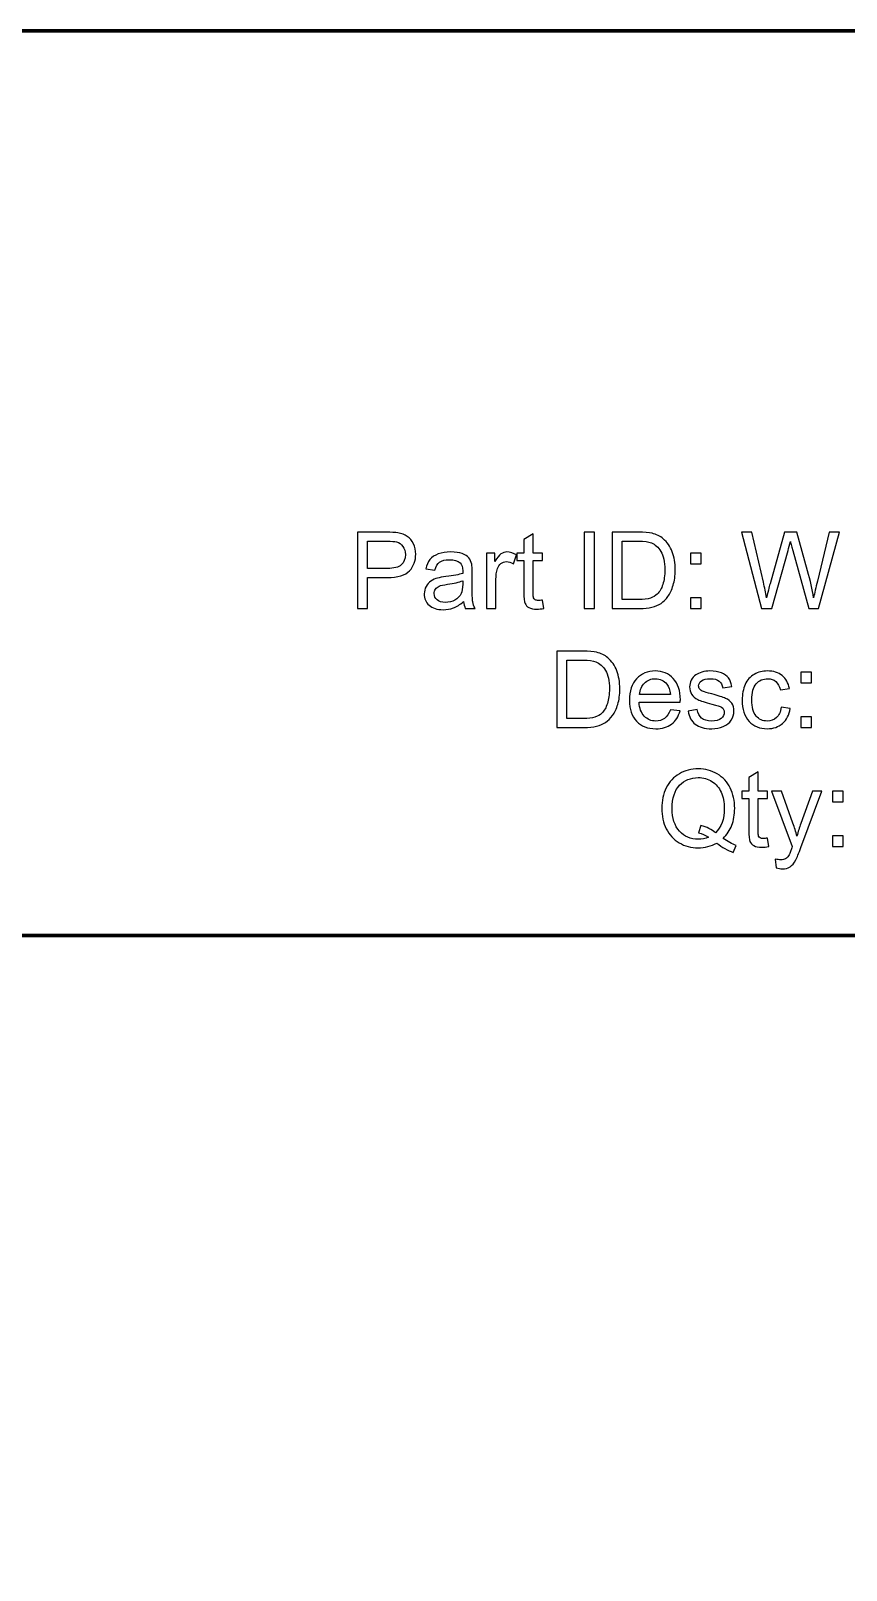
# Model space of a CAD drawing. Header units: centimetres. Extents: x -14.3 to 14.3, y -10 to 9.9.
# Drawn here: x -9.22 to -6.52, y 4.8 to 9.9 of the extents above; entities that cross this region are included whole.
import ezdxf

# ---------------------------------------------------------------- set-up
doc = ezdxf.new("R2010")
doc.units = ezdxf.units.CM
doc.header["$MEASUREMENT"] = 0
doc.layers.add('Layer 1', color=7, linetype='Continuous')

msp = doc.modelspace()

# ---------------------------------------------------------------- linework, layer by layer
at = {"layer": 'Layer 1', "color": 250, "lineweight": 70}
for points in [[(-14.3, -9), (-14.3, -9), (-14.3, 8.9), (-14.3, 8.9), (-14.3, 8.9), (-14.3, 9.45219), (-13.85219, 9.9), (-13.3, 9.9), (-13.3, 9.9), (-13.3, 9.9), (13.3, 9.9), (13.3, 9.9), (13.3, 9.9), (13.85219, 9.9), (14.3, 9.45219), (14.3, 8.9), (14.3, 8.9), (14.3, 8.9), (14.3, -9), (14.3, -9), (14.3, -9), (14.3, -9.55219), (13.85219, -10), (13.3, -10), (13.3, -10), (13.3, -10), (-13.3, -10), (-13.3, -10), (-13.3, -10), (-13.85219, -10), (-14.3, -9.55219), (-14.3, -9)], [(-13.66664, 0.40417), (-13.66664, 0.40417), (-13.66664, 6.40416), (-13.66664, 6.40416), (-13.66664, 6.40416), (-13.66664, 6.68026), (-13.44274, 6.90416), (-13.16664, 6.90416), (-13.16664, 6.90416), (-13.16664, 6.90416), (-3.16666, 6.90416), (-3.16666, 6.90416), (-3.16666, 6.90416), (-2.89056, 6.90416), (-2.66666, 6.68026), (-2.66666, 6.40416), (-2.66666, 6.40416), (-2.66666, 6.40416), (-2.66666, 0.40417), (-2.66666, 0.40417), (-2.66666, 0.40417), (-2.66666, 0.12807), (-2.89056, -0.09583), (-3.16666, -0.09583), (-3.16666, -0.09583), (-3.16666, -0.09583), (-13.16664, -0.09583), (-13.16664, -0.09583), (-13.16664, -0.09583), (-13.44274, -0.09583), (-13.66664, 0.12807), (-13.66664, 0.40417)]]:
    msp.add_open_spline(points, degree=3, knots=[0, 0, 0, 0, 0.125, 0.125, 0.125, 0.125, 0.25, 0.25, 0.25, 0.25, 0.375, 0.375, 0.375, 0.375, 0.5, 0.5, 0.5, 0.5, 0.625, 0.625, 0.625, 0.625, 0.75, 0.75, 0.75, 0.75, 0.875, 0.875, 0.875, 0.875, 1, 1, 1, 1], dxfattribs=at)
at = {"layer": 'Layer 1', "color": 186}
for points, knots in [([(-8.14049, 7.98713), (-8.14049, 7.98713), (-8.14049, 8.23966), (-8.14049, 8.23966), (-8.14049, 8.23966), (-8.14049, 8.23966), (-8.04524, 8.23966), (-8.04524, 8.23966), (-8.04524, 8.23966), (-8.02848, 8.23966), (-8.01566, 8.23884), (-8.00684, 8.23725), (-8.00684, 8.23725), (-7.99444, 8.23519), (-7.98403, 8.23125), (-7.97562, 8.22543), (-7.97562, 8.22543), (-7.96727, 8.21967), (-7.96051, 8.2115), (-7.9554, 8.20109), (-7.9554, 8.20109), (-7.95028, 8.19063), (-7.94775, 8.17916), (-7.94775, 8.16664), (-7.94775, 8.16664), (-7.94775, 8.14518), (-7.95457, 8.12695), (-7.96821, 8.11207), (-7.96821, 8.11207), (-7.98191, 8.09726), (-8.00661, 8.08979), (-8.0423, 8.08979), (-8.0423, 8.08979), (-8.0423, 8.08979), (-8.10709, 8.08979), (-8.10709, 8.08979), (-8.10709, 8.08979), (-8.10709, 8.08979), (-8.10709, 7.98713), (-8.10709, 7.98713), (-8.10709, 7.98713), (-8.10709, 7.98713), (-8.14049, 7.98713), (-8.14049, 7.98713)], [0, 0, 0, 0, 0.0909091, 0.0909091, 0.0909091, 0.0909091, 0.1818182, 0.1818182, 0.1818182, 0.1818182, 0.2727273, 0.2727273, 0.2727273, 0.2727273, 0.3636364, 0.3636364, 0.3636364, 0.3636364, 0.4545455, 0.4545455, 0.4545455, 0.4545455, 0.5454545, 0.5454545, 0.5454545, 0.5454545, 0.6363636, 0.6363636, 0.6363636, 0.6363636, 0.7272727, 0.7272727, 0.7272727, 0.7272727, 0.8181818, 0.8181818, 0.8181818, 0.8181818, 0.9090909, 0.9090909, 0.9090909, 0.9090909, 1, 1, 1, 1]), ([(-8.10709, 8.1196), (-8.10709, 8.1196), (-8.04177, 8.1196), (-8.04177, 8.1196), (-8.04177, 8.1196), (-8.02019, 8.1196), (-8.00484, 8.1236), (-7.99579, 8.13165), (-7.99579, 8.13165), (-7.98673, 8.13971), (-7.98221, 8.151), (-7.98221, 8.16558), (-7.98221, 8.16558), (-7.98221, 8.17616), (-7.98485, 8.18522), (-7.9902, 8.19274), (-7.9902, 8.19274), (-7.99555, 8.20027), (-8.00255, 8.20521), (-8.01131, 8.20762), (-8.01131, 8.20762), (-8.01696, 8.20909), (-8.0273, 8.20985), (-8.04247, 8.20985), (-8.04247, 8.20985), (-8.04247, 8.20985), (-8.10709, 8.20985), (-8.10709, 8.20985), (-8.10709, 8.20985), (-8.10709, 8.20985), (-8.10709, 8.1196), (-8.10709, 8.1196)], [0, 0, 0, 0, 0.125, 0.125, 0.125, 0.125, 0.25, 0.25, 0.25, 0.25, 0.375, 0.375, 0.375, 0.375, 0.5, 0.5, 0.5, 0.5, 0.625, 0.625, 0.625, 0.625, 0.75, 0.75, 0.75, 0.75, 0.875, 0.875, 0.875, 0.875, 1, 1, 1, 1]), ([(-7.52777, 8.01488), (-7.52777, 8.01488), (-7.5233, 7.98748), (-7.5233, 7.98748), (-7.5233, 7.98748), (-7.532, 7.98566), (-7.53982, 7.98472), (-7.5467, 7.98472), (-7.5467, 7.98472), (-7.55799, 7.98472), (-7.56669, 7.98648), (-7.57293, 7.99007), (-7.57293, 7.99007), (-7.5791, 7.9936), (-7.58345, 7.9983), (-7.58598, 8.00412), (-7.58598, 8.00412), (-7.58851, 8.00988), (-7.5898, 8.02211), (-7.5898, 8.04069), (-7.5898, 8.04069), (-7.5898, 8.04069), (-7.5898, 8.14594), (-7.5898, 8.14594), (-7.5898, 8.14594), (-7.5898, 8.14594), (-7.61256, 8.14594), (-7.61256, 8.14594), (-7.61256, 8.14594), (-7.61256, 8.14594), (-7.61256, 8.17005), (-7.61256, 8.17005), (-7.61256, 8.17005), (-7.61256, 8.17005), (-7.5898, 8.17005), (-7.5898, 8.17005), (-7.5898, 8.17005), (-7.5898, 8.17005), (-7.5898, 8.21538), (-7.5898, 8.21538), (-7.5898, 8.21538), (-7.5898, 8.21538), (-7.55893, 8.23396), (-7.55893, 8.23396), (-7.55893, 8.23396), (-7.55893, 8.23396), (-7.55893, 8.17005), (-7.55893, 8.17005), (-7.55893, 8.17005), (-7.55893, 8.17005), (-7.52777, 8.17005), (-7.52777, 8.17005), (-7.52777, 8.17005), (-7.52777, 8.17005), (-7.52777, 8.14594), (-7.52777, 8.14594), (-7.52777, 8.14594), (-7.52777, 8.14594), (-7.55893, 8.14594), (-7.55893, 8.14594), (-7.55893, 8.14594), (-7.55893, 8.14594), (-7.55893, 8.03899), (-7.55893, 8.03899), (-7.55893, 8.03899), (-7.55893, 8.03011), (-7.5584, 8.02447), (-7.55735, 8.02194), (-7.55735, 8.02194), (-7.55623, 8.01941), (-7.55447, 8.01741), (-7.552, 8.01588), (-7.552, 8.01588), (-7.54953, 8.01441), (-7.546, 8.01365), (-7.54141, 8.01365), (-7.54141, 8.01365), (-7.53794, 8.01365), (-7.53342, 8.01406), (-7.52777, 8.01488)], [0, 0, 0, 0, 0.05, 0.05, 0.05, 0.05, 0.1, 0.1, 0.1, 0.1, 0.15, 0.15, 0.15, 0.15, 0.2, 0.2, 0.2, 0.2, 0.25, 0.25, 0.25, 0.25, 0.3, 0.3, 0.3, 0.3, 0.35, 0.35, 0.35, 0.35, 0.4, 0.4, 0.4, 0.4, 0.45, 0.45, 0.45, 0.45, 0.5, 0.5, 0.5, 0.5, 0.55, 0.55, 0.55, 0.55, 0.6, 0.6, 0.6, 0.6, 0.65, 0.65, 0.65, 0.65, 0.7, 0.7, 0.7, 0.7, 0.75, 0.75, 0.75, 0.75, 0.8, 0.8, 0.8, 0.8, 0.85, 0.85, 0.85, 0.85, 0.9, 0.9, 0.9, 0.9, 0.95, 0.95, 0.95, 0.95, 1, 1, 1, 1]), ([(-7.38978, 7.98713), (-7.38978, 7.98713), (-7.38978, 8.23966), (-7.38978, 8.23966), (-7.38978, 8.23966), (-7.38978, 8.23966), (-7.35639, 8.23966), (-7.35639, 8.23966), (-7.35639, 8.23966), (-7.35639, 8.23966), (-7.35639, 7.98713), (-7.35639, 7.98713), (-7.35639, 7.98713), (-7.35639, 7.98713), (-7.38978, 7.98713), (-7.38978, 7.98713)], [0, 0, 0, 0, 0.25, 0.25, 0.25, 0.25, 0.5, 0.5, 0.5, 0.5, 0.75, 0.75, 0.75, 0.75, 1, 1, 1, 1]), ([(-7.29748, 7.98713), (-7.29748, 7.98713), (-7.29748, 8.23966), (-7.29748, 8.23966), (-7.29748, 8.23966), (-7.29748, 8.23966), (-7.21052, 8.23966), (-7.21052, 8.23966), (-7.21052, 8.23966), (-7.19088, 8.23966), (-7.17589, 8.23843), (-7.16554, 8.23602), (-7.16554, 8.23602), (-7.15107, 8.23272), (-7.13873, 8.22667), (-7.1285, 8.21797), (-7.1285, 8.21797), (-7.11521, 8.20668), (-7.10521, 8.19233), (-7.09863, 8.17481), (-7.09863, 8.17481), (-7.09198, 8.15729), (-7.08869, 8.1373), (-7.08869, 8.11478), (-7.08869, 8.11478), (-7.08869, 8.09561), (-7.09092, 8.07862), (-7.09545, 8.0638), (-7.09545, 8.0638), (-7.09992, 8.04898), (-7.10562, 8.0367), (-7.11268, 8.02699), (-7.11268, 8.02699), (-7.11968, 8.01729), (-7.12732, 8.00965), (-7.13567, 8.00412), (-7.13567, 8.00412), (-7.14396, 7.99854), (-7.15401, 7.9943), (-7.16577, 7.99142), (-7.16577, 7.99142), (-7.17759, 7.98854), (-7.19111, 7.98713), (-7.20634, 7.98713), (-7.20634, 7.98713), (-7.20634, 7.98713), (-7.29748, 7.98713), (-7.29748, 7.98713)], [0, 0, 0, 0, 0.0833333, 0.0833333, 0.0833333, 0.0833333, 0.1666667, 0.1666667, 0.1666667, 0.1666667, 0.25, 0.25, 0.25, 0.25, 0.3333333, 0.3333333, 0.3333333, 0.3333333, 0.4166667, 0.4166667, 0.4166667, 0.4166667, 0.5, 0.5, 0.5, 0.5, 0.5833333, 0.5833333, 0.5833333, 0.5833333, 0.6666667, 0.6666667, 0.6666667, 0.6666667, 0.75, 0.75, 0.75, 0.75, 0.8333333, 0.8333333, 0.8333333, 0.8333333, 0.9166667, 0.9166667, 0.9166667, 0.9166667, 1, 1, 1, 1]), ([(-7.26408, 8.01694), (-7.26408, 8.01694), (-7.21016, 8.01694), (-7.21016, 8.01694), (-7.21016, 8.01694), (-7.19352, 8.01694), (-7.18041, 8.01847), (-7.17095, 8.02158), (-7.17095, 8.02158), (-7.16148, 8.0247), (-7.15395, 8.02905), (-7.14831, 8.0347), (-7.14831, 8.0347), (-7.14037, 8.04258), (-7.1342, 8.05328), (-7.12979, 8.06662), (-7.12979, 8.06662), (-7.12538, 8.08003), (-7.12315, 8.0962), (-7.12315, 8.11531), (-7.12315, 8.11531), (-7.12315, 8.14171), (-7.1275, 8.16199), (-7.13614, 8.17616), (-7.13614, 8.17616), (-7.14484, 8.19039), (-7.15537, 8.19986), (-7.16777, 8.20468), (-7.16777, 8.20468), (-7.17671, 8.20815), (-7.19117, 8.20985), (-7.21099, 8.20985), (-7.21099, 8.20985), (-7.21099, 8.20985), (-7.26408, 8.20985), (-7.26408, 8.20985), (-7.26408, 8.20985), (-7.26408, 8.20985), (-7.26408, 8.01694), (-7.26408, 8.01694)], [0, 0, 0, 0, 0.1, 0.1, 0.1, 0.1, 0.2, 0.2, 0.2, 0.2, 0.3, 0.3, 0.3, 0.3, 0.4, 0.4, 0.4, 0.4, 0.5, 0.5, 0.5, 0.5, 0.6, 0.6, 0.6, 0.6, 0.7, 0.7, 0.7, 0.7, 0.8, 0.8, 0.8, 0.8, 0.9, 0.9, 0.9, 0.9, 1, 1, 1, 1]), ([(-6.80259, 7.98713), (-6.80259, 7.98713), (-6.86962, 8.23966), (-6.86962, 8.23966), (-6.86962, 8.23966), (-6.86962, 8.23966), (-6.83534, 8.23966), (-6.83534, 8.23966), (-6.83534, 8.23966), (-6.83534, 8.23966), (-6.79689, 8.07415), (-6.79689, 8.07415), (-6.79689, 8.07415), (-6.79277, 8.0568), (-6.78924, 8.03958), (-6.78624, 8.02247), (-6.78624, 8.02247), (-6.77978, 8.04945), (-6.77601, 8.06498), (-6.77484, 8.06915), (-6.77484, 8.06915), (-6.77484, 8.06915), (-6.7268, 8.23966), (-6.7268, 8.23966), (-6.7268, 8.23966), (-6.7268, 8.23966), (-6.68647, 8.23966), (-6.68647, 8.23966), (-6.68647, 8.23966), (-6.68647, 8.23966), (-6.65031, 8.11184), (-6.65031, 8.11184), (-6.65031, 8.11184), (-6.64125, 8.08015), (-6.63473, 8.05034), (-6.63067, 8.02247), (-6.63067, 8.02247), (-6.62749, 8.0384), (-6.62326, 8.05675), (-6.61809, 8.07738), (-6.61809, 8.07738), (-6.61809, 8.07738), (-6.57852, 8.23966), (-6.57852, 8.23966), (-6.57852, 8.23966), (-6.57852, 8.23966), (-6.54488, 8.23966), (-6.54488, 8.23966), (-6.54488, 8.23966), (-6.54488, 8.23966), (-6.61415, 7.98713), (-6.61415, 7.98713), (-6.61415, 7.98713), (-6.61415, 7.98713), (-6.64637, 7.98713), (-6.64637, 7.98713), (-6.64637, 7.98713), (-6.64637, 7.98713), (-6.69958, 8.17951), (-6.69958, 8.17951), (-6.69958, 8.17951), (-6.70405, 8.19562), (-6.70669, 8.2055), (-6.70752, 8.20915), (-6.70752, 8.20915), (-6.71016, 8.19756), (-6.71263, 8.18769), (-6.71492, 8.17951), (-6.71492, 8.17951), (-6.71492, 8.17951), (-6.76849, 7.98713), (-6.76849, 7.98713), (-6.76849, 7.98713), (-6.76849, 7.98713), (-6.80259, 7.98713), (-6.80259, 7.98713)], [0, 0, 0, 0, 0.0526316, 0.0526316, 0.0526316, 0.0526316, 0.1052632, 0.1052632, 0.1052632, 0.1052632, 0.1578947, 0.1578947, 0.1578947, 0.1578947, 0.2105263, 0.2105263, 0.2105263, 0.2105263, 0.2631579, 0.2631579, 0.2631579, 0.2631579, 0.3157895, 0.3157895, 0.3157895, 0.3157895, 0.3684211, 0.3684211, 0.3684211, 0.3684211, 0.4210526, 0.4210526, 0.4210526, 0.4210526, 0.4736842, 0.4736842, 0.4736842, 0.4736842, 0.5263158, 0.5263158, 0.5263158, 0.5263158, 0.5789474, 0.5789474, 0.5789474, 0.5789474, 0.6315789, 0.6315789, 0.6315789, 0.6315789, 0.6842105, 0.6842105, 0.6842105, 0.6842105, 0.7368421, 0.7368421, 0.7368421, 0.7368421, 0.7894737, 0.7894737, 0.7894737, 0.7894737, 0.8421053, 0.8421053, 0.8421053, 0.8421053, 0.8947368, 0.8947368, 0.8947368, 0.8947368, 0.9473684, 0.9473684, 0.9473684, 0.9473684, 1, 1, 1, 1]), ([(-7.78977, 8.00971), (-7.80129, 7.99995), (-7.81235, 7.99307), (-7.82293, 7.98901), (-7.82293, 7.98901), (-7.83357, 7.98501), (-7.84498, 7.98301), (-7.85715, 7.98301), (-7.85715, 7.98301), (-7.87726, 7.98301), (-7.89266, 7.98789), (-7.90348, 7.99771), (-7.90348, 7.99771), (-7.91424, 8.00753), (-7.91965, 8.02011), (-7.91965, 8.03534), (-7.91965, 8.03534), (-7.91965, 8.04434), (-7.91765, 8.05251), (-7.91354, 8.05992), (-7.91354, 8.05992), (-7.90948, 8.06733), (-7.90413, 8.07327), (-7.89754, 8.07774), (-7.89754, 8.07774), (-7.8909, 8.0822), (-7.88349, 8.08561), (-7.8752, 8.08791), (-7.8752, 8.08791), (-7.86914, 8.08949), (-7.85997, 8.09108), (-7.84768, 8.09255), (-7.84768, 8.09255), (-7.82264, 8.09555), (-7.80417, 8.09908), (-7.79236, 8.10325), (-7.79236, 8.10325), (-7.79224, 8.10749), (-7.79218, 8.11019), (-7.79218, 8.11131), (-7.79218, 8.11131), (-7.79218, 8.12395), (-7.79512, 8.13289), (-7.801, 8.138), (-7.801, 8.138), (-7.80888, 8.14506), (-7.8207, 8.14853), (-7.83628, 8.14853), (-7.83628, 8.14853), (-7.85086, 8.14853), (-7.86162, 8.146), (-7.86862, 8.14088), (-7.86862, 8.14088), (-7.87555, 8.13577), (-7.88067, 8.12671), (-7.88402, 8.11372), (-7.88402, 8.11372), (-7.88402, 8.11372), (-7.9143, 8.11789), (-7.9143, 8.11789), (-7.9143, 8.11789), (-7.91154, 8.13083), (-7.90701, 8.14135), (-7.90072, 8.14929), (-7.90072, 8.14929), (-7.89443, 8.15729), (-7.88526, 8.16346), (-7.87332, 8.16775), (-7.87332, 8.16775), (-7.86138, 8.17205), (-7.84757, 8.17422), (-7.83181, 8.17422), (-7.83181, 8.17422), (-7.81617, 8.17422), (-7.80353, 8.17234), (-7.79377, 8.16869), (-7.79377, 8.16869), (-7.78401, 8.16499), (-7.77683, 8.1604), (-7.77219, 8.15482), (-7.77219, 8.15482), (-7.7676, 8.14923), (-7.76443, 8.14224), (-7.76255, 8.13371), (-7.76255, 8.13371), (-7.76155, 8.12842), (-7.76102, 8.11889), (-7.76102, 8.10513), (-7.76102, 8.10513), (-7.76102, 8.10513), (-7.76102, 8.0638), (-7.76102, 8.0638), (-7.76102, 8.0638), (-7.76102, 8.03493), (-7.76037, 8.0167), (-7.75902, 8.00912), (-7.75902, 8.00912), (-7.75773, 8.00148), (-7.75508, 7.99413), (-7.7512, 7.98713), (-7.7512, 7.98713), (-7.7512, 7.98713), (-7.7836, 7.98713), (-7.7836, 7.98713), (-7.7836, 7.98713), (-7.78677, 7.99354), (-7.78889, 8.00106), (-7.78977, 8.00971)], [0, 0, 0, 0, 0.037037, 0.037037, 0.037037, 0.037037, 0.0740741, 0.0740741, 0.0740741, 0.0740741, 0.1111111, 0.1111111, 0.1111111, 0.1111111, 0.1481481, 0.1481481, 0.1481481, 0.1481481, 0.1851852, 0.1851852, 0.1851852, 0.1851852, 0.2222222, 0.2222222, 0.2222222, 0.2222222, 0.2592593, 0.2592593, 0.2592593, 0.2592593, 0.2962963, 0.2962963, 0.2962963, 0.2962963, 0.3333333, 0.3333333, 0.3333333, 0.3333333, 0.3703704, 0.3703704, 0.3703704, 0.3703704, 0.4074074, 0.4074074, 0.4074074, 0.4074074, 0.4444444, 0.4444444, 0.4444444, 0.4444444, 0.4814815, 0.4814815, 0.4814815, 0.4814815, 0.5185185, 0.5185185, 0.5185185, 0.5185185, 0.5555556, 0.5555556, 0.5555556, 0.5555556, 0.5925926, 0.5925926, 0.5925926, 0.5925926, 0.6296296, 0.6296296, 0.6296296, 0.6296296, 0.6666667, 0.6666667, 0.6666667, 0.6666667, 0.7037037, 0.7037037, 0.7037037, 0.7037037, 0.7407407, 0.7407407, 0.7407407, 0.7407407, 0.7777778, 0.7777778, 0.7777778, 0.7777778, 0.8148148, 0.8148148, 0.8148148, 0.8148148, 0.8518519, 0.8518519, 0.8518519, 0.8518519, 0.8888889, 0.8888889, 0.8888889, 0.8888889, 0.9259259, 0.9259259, 0.9259259, 0.9259259, 0.962963, 0.962963, 0.962963, 0.962963, 1, 1, 1, 1]), ([(-7.71328, 7.98713), (-7.71328, 7.98713), (-7.71328, 8.17005), (-7.71328, 8.17005), (-7.71328, 8.17005), (-7.71328, 8.17005), (-7.68541, 8.17005), (-7.68541, 8.17005), (-7.68541, 8.17005), (-7.68541, 8.17005), (-7.68541, 8.14235), (-7.68541, 8.14235), (-7.68541, 8.14235), (-7.6783, 8.15529), (-7.67171, 8.16387), (-7.66565, 8.16799), (-7.66565, 8.16799), (-7.65966, 8.1721), (-7.65301, 8.17422), (-7.64578, 8.17422), (-7.64578, 8.17422), (-7.63531, 8.17422), (-7.62473, 8.17087), (-7.61391, 8.16423), (-7.61391, 8.16423), (-7.61391, 8.16423), (-7.62461, 8.13542), (-7.62461, 8.13542), (-7.62461, 8.13542), (-7.63214, 8.13994), (-7.63972, 8.14218), (-7.64731, 8.14218), (-7.64731, 8.14218), (-7.65413, 8.14218), (-7.66019, 8.14012), (-7.6656, 8.13606), (-7.6656, 8.13606), (-7.671, 8.13195), (-7.67483, 8.1263), (-7.67712, 8.11907), (-7.67712, 8.11907), (-7.68059, 8.10807), (-7.68229, 8.09602), (-7.68229, 8.08291), (-7.68229, 8.08291), (-7.68229, 8.08291), (-7.68229, 7.98713), (-7.68229, 7.98713), (-7.68229, 7.98713), (-7.68229, 7.98713), (-7.71328, 7.98713), (-7.71328, 7.98713)], [0, 0, 0, 0, 0.0769231, 0.0769231, 0.0769231, 0.0769231, 0.1538462, 0.1538462, 0.1538462, 0.1538462, 0.2307692, 0.2307692, 0.2307692, 0.2307692, 0.3076923, 0.3076923, 0.3076923, 0.3076923, 0.3846154, 0.3846154, 0.3846154, 0.3846154, 0.4615385, 0.4615385, 0.4615385, 0.4615385, 0.5384615, 0.5384615, 0.5384615, 0.5384615, 0.6153846, 0.6153846, 0.6153846, 0.6153846, 0.6923077, 0.6923077, 0.6923077, 0.6923077, 0.7692308, 0.7692308, 0.7692308, 0.7692308, 0.8461538, 0.8461538, 0.8461538, 0.8461538, 0.9230769, 0.9230769, 0.9230769, 0.9230769, 1, 1, 1, 1]), ([(-7.03806, 8.13477), (-7.03806, 8.13477), (-7.03806, 8.17005), (-7.03806, 8.17005), (-7.03806, 8.17005), (-7.03806, 8.17005), (-7.00273, 8.17005), (-7.00273, 8.17005), (-7.00273, 8.17005), (-7.00273, 8.17005), (-7.00273, 8.13477), (-7.00273, 8.13477), (-7.00273, 8.13477), (-7.00273, 8.13477), (-7.03806, 8.13477), (-7.03806, 8.13477)], [0, 0, 0, 0, 0.25, 0.25, 0.25, 0.25, 0.5, 0.5, 0.5, 0.5, 0.75, 0.75, 0.75, 0.75, 1, 1, 1, 1]), ([(-7.79236, 8.07897), (-7.80365, 8.07433), (-7.82052, 8.07044), (-7.84298, 8.06721), (-7.84298, 8.06721), (-7.85574, 8.06539), (-7.86479, 8.06333), (-7.87003, 8.06104), (-7.87003, 8.06104), (-7.87532, 8.05874), (-7.87943, 8.05539), (-7.88226, 8.05092), (-7.88226, 8.05092), (-7.88514, 8.04651), (-7.88661, 8.04163), (-7.88661, 8.03623), (-7.88661, 8.03623), (-7.88661, 8.02793), (-7.88343, 8.02106), (-7.8772, 8.01553), (-7.8772, 8.01553), (-7.87097, 8.01006), (-7.8618, 8.0073), (-7.84974, 8.0073), (-7.84974, 8.0073), (-7.83781, 8.0073), (-7.82716, 8.00988), (-7.81787, 8.01512), (-7.81787, 8.01512), (-7.80858, 8.02035), (-7.80171, 8.02752), (-7.79735, 8.03658), (-7.79735, 8.03658), (-7.794, 8.04357), (-7.79236, 8.05392), (-7.79236, 8.06756), (-7.79236, 8.06756), (-7.79236, 8.06756), (-7.79236, 8.07897), (-7.79236, 8.07897)], [0, 0, 0, 0, 0.1, 0.1, 0.1, 0.1, 0.2, 0.2, 0.2, 0.2, 0.3, 0.3, 0.3, 0.3, 0.4, 0.4, 0.4, 0.4, 0.5, 0.5, 0.5, 0.5, 0.6, 0.6, 0.6, 0.6, 0.7, 0.7, 0.7, 0.7, 0.8, 0.8, 0.8, 0.8, 0.9, 0.9, 0.9, 0.9, 1, 1, 1, 1]), ([(-7.03806, 7.98713), (-7.03806, 7.98713), (-7.03806, 8.02247), (-7.03806, 8.02247), (-7.03806, 8.02247), (-7.03806, 8.02247), (-7.00273, 8.02247), (-7.00273, 8.02247), (-7.00273, 8.02247), (-7.00273, 8.02247), (-7.00273, 7.98713), (-7.00273, 7.98713), (-7.00273, 7.98713), (-7.00273, 7.98713), (-7.03806, 7.98713), (-7.03806, 7.98713)], [0, 0, 0, 0, 0.25, 0.25, 0.25, 0.25, 0.5, 0.5, 0.5, 0.5, 0.75, 0.75, 0.75, 0.75, 1, 1, 1, 1]), ([(-7.48085, 7.59302), (-7.48085, 7.59302), (-7.48085, 7.84555), (-7.48085, 7.84555), (-7.48085, 7.84555), (-7.48085, 7.84555), (-7.39389, 7.84555), (-7.39389, 7.84555), (-7.39389, 7.84555), (-7.37425, 7.84555), (-7.35926, 7.84432), (-7.34891, 7.84191), (-7.34891, 7.84191), (-7.33444, 7.83861), (-7.3221, 7.83256), (-7.31187, 7.82386), (-7.31187, 7.82386), (-7.29858, 7.81257), (-7.28858, 7.79822), (-7.282, 7.7807), (-7.282, 7.7807), (-7.27535, 7.76318), (-7.27206, 7.74319), (-7.27206, 7.72067), (-7.27206, 7.72067), (-7.27206, 7.7015), (-7.27429, 7.68451), (-7.27882, 7.66969), (-7.27882, 7.66969), (-7.28329, 7.65487), (-7.28899, 7.64259), (-7.29605, 7.63288), (-7.29605, 7.63288), (-7.30305, 7.62318), (-7.31069, 7.61554), (-7.31904, 7.61001), (-7.31904, 7.61001), (-7.32733, 7.60443), (-7.33738, 7.60019), (-7.34914, 7.59731), (-7.34914, 7.59731), (-7.36096, 7.59443), (-7.37448, 7.59302), (-7.38971, 7.59302), (-7.38971, 7.59302), (-7.38971, 7.59302), (-7.48085, 7.59302), (-7.48085, 7.59302)], [0, 0, 0, 0, 0.0833333, 0.0833333, 0.0833333, 0.0833333, 0.1666667, 0.1666667, 0.1666667, 0.1666667, 0.25, 0.25, 0.25, 0.25, 0.3333333, 0.3333333, 0.3333333, 0.3333333, 0.4166667, 0.4166667, 0.4166667, 0.4166667, 0.5, 0.5, 0.5, 0.5, 0.5833333, 0.5833333, 0.5833333, 0.5833333, 0.6666667, 0.6666667, 0.6666667, 0.6666667, 0.75, 0.75, 0.75, 0.75, 0.8333333, 0.8333333, 0.8333333, 0.8333333, 0.9166667, 0.9166667, 0.9166667, 0.9166667, 1, 1, 1, 1]), ([(-7.44745, 7.62283), (-7.44745, 7.62283), (-7.39353, 7.62283), (-7.39353, 7.62283), (-7.39353, 7.62283), (-7.37689, 7.62283), (-7.36378, 7.62436), (-7.35432, 7.62747), (-7.35432, 7.62747), (-7.34485, 7.63059), (-7.33732, 7.63494), (-7.33168, 7.64059), (-7.33168, 7.64059), (-7.32374, 7.64847), (-7.31757, 7.65917), (-7.31316, 7.67251), (-7.31316, 7.67251), (-7.30875, 7.68592), (-7.30652, 7.70209), (-7.30652, 7.7212), (-7.30652, 7.7212), (-7.30652, 7.7476), (-7.31087, 7.76788), (-7.31951, 7.78205), (-7.31951, 7.78205), (-7.32821, 7.79628), (-7.33874, 7.80575), (-7.35114, 7.81057), (-7.35114, 7.81057), (-7.36008, 7.81404), (-7.37454, 7.81574), (-7.39436, 7.81574), (-7.39436, 7.81574), (-7.39436, 7.81574), (-7.44745, 7.81574), (-7.44745, 7.81574), (-7.44745, 7.81574), (-7.44745, 7.81574), (-7.44745, 7.62283), (-7.44745, 7.62283)], [0, 0, 0, 0, 0.1, 0.1, 0.1, 0.1, 0.2, 0.2, 0.2, 0.2, 0.3, 0.3, 0.3, 0.3, 0.4, 0.4, 0.4, 0.4, 0.5, 0.5, 0.5, 0.5, 0.6, 0.6, 0.6, 0.6, 0.7, 0.7, 0.7, 0.7, 0.8, 0.8, 0.8, 0.8, 0.9, 0.9, 0.9, 0.9, 1, 1, 1, 1]), ([(-7.10484, 7.65193), (-7.10484, 7.65193), (-7.07279, 7.64799), (-7.07279, 7.64799), (-7.07279, 7.64799), (-7.07785, 7.62924), (-7.0872, 7.61472), (-7.10084, 7.60437), (-7.10084, 7.60437), (-7.11454, 7.59408), (-7.132, 7.5889), (-7.15323, 7.5889), (-7.15323, 7.5889), (-7.17998, 7.5889), (-7.20121, 7.59714), (-7.21685, 7.6136), (-7.21685, 7.6136), (-7.23254, 7.63006), (-7.24036, 7.65317), (-7.24036, 7.68292), (-7.24036, 7.68292), (-7.24036, 7.71373), (-7.23243, 7.7376), (-7.21661, 7.75459), (-7.21661, 7.75459), (-7.20074, 7.77159), (-7.18022, 7.78011), (-7.15493, 7.78011), (-7.15493, 7.78011), (-7.13047, 7.78011), (-7.11048, 7.77176), (-7.09502, 7.75512), (-7.09502, 7.75512), (-7.0795, 7.73848), (-7.07174, 7.71502), (-7.07174, 7.68486), (-7.07174, 7.68486), (-7.07174, 7.68298), (-7.07179, 7.68022), (-7.07191, 7.67657), (-7.07191, 7.67657), (-7.07191, 7.67657), (-7.20832, 7.67657), (-7.20832, 7.67657), (-7.20832, 7.67657), (-7.2072, 7.65646), (-7.2015, 7.64106), (-7.19127, 7.63041), (-7.19127, 7.63041), (-7.18104, 7.61971), (-7.16834, 7.61436), (-7.15305, 7.61436), (-7.15305, 7.61436), (-7.1417, 7.61436), (-7.132, 7.61736), (-7.12395, 7.62336), (-7.12395, 7.62336), (-7.11589, 7.6293), (-7.10954, 7.63882), (-7.10484, 7.65193)], [0, 0, 0, 0, 0.0666667, 0.0666667, 0.0666667, 0.0666667, 0.1333333, 0.1333333, 0.1333333, 0.1333333, 0.2, 0.2, 0.2, 0.2, 0.2666667, 0.2666667, 0.2666667, 0.2666667, 0.3333333, 0.3333333, 0.3333333, 0.3333333, 0.4, 0.4, 0.4, 0.4, 0.4666667, 0.4666667, 0.4666667, 0.4666667, 0.5333333, 0.5333333, 0.5333333, 0.5333333, 0.6, 0.6, 0.6, 0.6, 0.6666667, 0.6666667, 0.6666667, 0.6666667, 0.7333333, 0.7333333, 0.7333333, 0.7333333, 0.8, 0.8, 0.8, 0.8, 0.8666667, 0.8666667, 0.8666667, 0.8666667, 0.9333333, 0.9333333, 0.9333333, 0.9333333, 1, 1, 1, 1]), ([(-7.20662, 7.70209), (-7.20662, 7.70209), (-7.10449, 7.70209), (-7.10449, 7.70209), (-7.10449, 7.70209), (-7.10584, 7.71743), (-7.10978, 7.72902), (-7.11619, 7.73666), (-7.11619, 7.73666), (-7.12606, 7.7486), (-7.13888, 7.75459), (-7.15458, 7.75459), (-7.15458, 7.75459), (-7.16881, 7.75459), (-7.1808, 7.74983), (-7.19051, 7.74031), (-7.19051, 7.74031), (-7.20021, 7.73078), (-7.20556, 7.71802), (-7.20662, 7.70209)], [0, 0, 0, 0, 0.2, 0.2, 0.2, 0.2, 0.4, 0.4, 0.4, 0.4, 0.6, 0.6, 0.6, 0.6, 0.8, 0.8, 0.8, 0.8, 1, 1, 1, 1]), ([(-7.04622, 7.64764), (-7.04622, 7.64764), (-7.01559, 7.65246), (-7.01559, 7.65246), (-7.01559, 7.65246), (-7.01388, 7.64017), (-7.00906, 7.63077), (-7.00118, 7.62418), (-7.00118, 7.62418), (-6.99336, 7.61766), (-6.98237, 7.61436), (-6.9682, 7.61436), (-6.9682, 7.61436), (-6.95397, 7.61436), (-6.94339, 7.6173), (-6.93651, 7.62307), (-6.93651, 7.62307), (-6.92963, 7.62889), (-6.92616, 7.63571), (-6.92616, 7.64347), (-6.92616, 7.64347), (-6.92616, 7.65052), (-6.92922, 7.65599), (-6.93533, 7.66005), (-6.93533, 7.66005), (-6.93957, 7.66281), (-6.95015, 7.66628), (-6.96702, 7.67051), (-6.96702, 7.67051), (-6.98972, 7.67628), (-7.00554, 7.68122), (-7.0143, 7.68545), (-7.0143, 7.68545), (-7.02306, 7.68962), (-7.02976, 7.69544), (-7.03429, 7.70285), (-7.03429, 7.70285), (-7.03881, 7.71026), (-7.04111, 7.71843), (-7.04111, 7.72737), (-7.04111, 7.72737), (-7.04111, 7.73554), (-7.03923, 7.74307), (-7.03546, 7.75001), (-7.03546, 7.75001), (-7.03176, 7.757), (-7.02664, 7.76277), (-7.02023, 7.76735), (-7.02023, 7.76735), (-7.01541, 7.77088), (-7.00883, 7.77394), (-7.00054, 7.77641), (-7.00054, 7.77641), (-6.99219, 7.77888), (-6.98325, 7.78011), (-6.97373, 7.78011), (-6.97373, 7.78011), (-6.95938, 7.78011), (-6.9468, 7.77799), (-6.93592, 7.77388), (-6.93592, 7.77388), (-6.92504, 7.76976), (-6.91705, 7.76418), (-6.91187, 7.75712), (-6.91187, 7.75712), (-6.9067, 7.75001), (-6.90317, 7.7406), (-6.90123, 7.72878), (-6.90123, 7.72878), (-6.90123, 7.72878), (-6.93151, 7.72461), (-6.93151, 7.72461), (-6.93151, 7.72461), (-6.93292, 7.73401), (-6.93692, 7.74136), (-6.9435, 7.74666), (-6.9435, 7.74666), (-6.95009, 7.75195), (-6.95944, 7.75459), (-6.97149, 7.75459), (-6.97149, 7.75459), (-6.98572, 7.75459), (-6.99589, 7.75224), (-7.00195, 7.74754), (-7.00195, 7.74754), (-7.00806, 7.74283), (-7.01112, 7.73731), (-7.01112, 7.73102), (-7.01112, 7.73102), (-7.01112, 7.72696), (-7.00983, 7.72337), (-7.0073, 7.72014), (-7.0073, 7.72014), (-7.00477, 7.71679), (-7.00083, 7.71408), (-6.99542, 7.71185), (-6.99542, 7.71185), (-6.99231, 7.71073), (-6.98319, 7.70809), (-6.96802, 7.70397), (-6.96802, 7.70397), (-6.94609, 7.69809), (-6.9308, 7.69333), (-6.92216, 7.68956), (-6.92216, 7.68956), (-6.91346, 7.68586), (-6.90664, 7.68039), (-6.9017, 7.67328), (-6.9017, 7.67328), (-6.89676, 7.66616), (-6.89429, 7.65734), (-6.89429, 7.64676), (-6.89429, 7.64676), (-6.89429, 7.63641), (-6.89735, 7.62671), (-6.90335, 7.61754), (-6.90335, 7.61754), (-6.9094, 7.60842), (-6.9181, 7.60137), (-6.92945, 7.59637), (-6.92945, 7.59637), (-6.9408, 7.59137), (-6.95368, 7.5889), (-6.96802, 7.5889), (-6.96802, 7.5889), (-6.99184, 7.5889), (-7.00995, 7.59384), (-7.02241, 7.60372), (-7.02241, 7.60372), (-7.03487, 7.6136), (-7.04281, 7.62824), (-7.04622, 7.64764)], [0, 0, 0, 0, 0.030303, 0.030303, 0.030303, 0.030303, 0.0606061, 0.0606061, 0.0606061, 0.0606061, 0.0909091, 0.0909091, 0.0909091, 0.0909091, 0.1212121, 0.1212121, 0.1212121, 0.1212121, 0.1515152, 0.1515152, 0.1515152, 0.1515152, 0.1818182, 0.1818182, 0.1818182, 0.1818182, 0.2121212, 0.2121212, 0.2121212, 0.2121212, 0.2424242, 0.2424242, 0.2424242, 0.2424242, 0.2727273, 0.2727273, 0.2727273, 0.2727273, 0.3030303, 0.3030303, 0.3030303, 0.3030303, 0.3333333, 0.3333333, 0.3333333, 0.3333333, 0.3636364, 0.3636364, 0.3636364, 0.3636364, 0.3939394, 0.3939394, 0.3939394, 0.3939394, 0.4242424, 0.4242424, 0.4242424, 0.4242424, 0.4545455, 0.4545455, 0.4545455, 0.4545455, 0.4848485, 0.4848485, 0.4848485, 0.4848485, 0.5151515, 0.5151515, 0.5151515, 0.5151515, 0.5454545, 0.5454545, 0.5454545, 0.5454545, 0.5757576, 0.5757576, 0.5757576, 0.5757576, 0.6060606, 0.6060606, 0.6060606, 0.6060606, 0.6363636, 0.6363636, 0.6363636, 0.6363636, 0.6666667, 0.6666667, 0.6666667, 0.6666667, 0.6969697, 0.6969697, 0.6969697, 0.6969697, 0.7272727, 0.7272727, 0.7272727, 0.7272727, 0.7575758, 0.7575758, 0.7575758, 0.7575758, 0.7878788, 0.7878788, 0.7878788, 0.7878788, 0.8181818, 0.8181818, 0.8181818, 0.8181818, 0.8484848, 0.8484848, 0.8484848, 0.8484848, 0.8787879, 0.8787879, 0.8787879, 0.8787879, 0.9090909, 0.9090909, 0.9090909, 0.9090909, 0.9393939, 0.9393939, 0.9393939, 0.9393939, 0.969697, 0.969697, 0.969697, 0.969697, 1, 1, 1, 1]), ([(-6.73807, 7.66005), (-6.73807, 7.66005), (-6.70761, 7.65605), (-6.70761, 7.65605), (-6.70761, 7.65605), (-6.71091, 7.63506), (-6.71943, 7.6186), (-6.73319, 7.60672), (-6.73319, 7.60672), (-6.74689, 7.59484), (-6.76376, 7.5889), (-6.78375, 7.5889), (-6.78375, 7.5889), (-6.80874, 7.5889), (-6.82891, 7.59708), (-6.84408, 7.61342), (-6.84408, 7.61342), (-6.85931, 7.62977), (-6.86695, 7.65323), (-6.86695, 7.6838), (-6.86695, 7.6838), (-6.86695, 7.70356), (-6.86366, 7.72084), (-6.85713, 7.73566), (-6.85713, 7.73566), (-6.85055, 7.75048), (-6.84061, 7.76159), (-6.82721, 7.769), (-6.82721, 7.769), (-6.81386, 7.77641), (-6.79928, 7.78011), (-6.78358, 7.78011), (-6.78358, 7.78011), (-6.7637, 7.78011), (-6.74742, 7.77505), (-6.73484, 7.765), (-6.73484, 7.765), (-6.72219, 7.75495), (-6.71408, 7.74072), (-6.71049, 7.7222), (-6.71049, 7.7222), (-6.71049, 7.7222), (-6.74066, 7.71755), (-6.74066, 7.71755), (-6.74066, 7.71755), (-6.74354, 7.72984), (-6.74859, 7.73907), (-6.75588, 7.7453), (-6.75588, 7.7453), (-6.76318, 7.75148), (-6.77199, 7.75459), (-6.78234, 7.75459), (-6.78234, 7.75459), (-6.79798, 7.75459), (-6.81068, 7.74901), (-6.82044, 7.73778), (-6.82044, 7.73778), (-6.8302, 7.72661), (-6.83508, 7.70891), (-6.83508, 7.68468), (-6.83508, 7.68468), (-6.83508, 7.66011), (-6.83038, 7.64223), (-6.82091, 7.63106), (-6.82091, 7.63106), (-6.81151, 7.61995), (-6.79922, 7.61436), (-6.78405, 7.61436), (-6.78405, 7.61436), (-6.77188, 7.61436), (-6.76176, 7.61813), (-6.75359, 7.62559), (-6.75359, 7.62559), (-6.74542, 7.63306), (-6.74024, 7.64453), (-6.73807, 7.66005)], [0, 0, 0, 0, 0.0526316, 0.0526316, 0.0526316, 0.0526316, 0.1052632, 0.1052632, 0.1052632, 0.1052632, 0.1578947, 0.1578947, 0.1578947, 0.1578947, 0.2105263, 0.2105263, 0.2105263, 0.2105263, 0.2631579, 0.2631579, 0.2631579, 0.2631579, 0.3157895, 0.3157895, 0.3157895, 0.3157895, 0.3684211, 0.3684211, 0.3684211, 0.3684211, 0.4210526, 0.4210526, 0.4210526, 0.4210526, 0.4736842, 0.4736842, 0.4736842, 0.4736842, 0.5263158, 0.5263158, 0.5263158, 0.5263158, 0.5789474, 0.5789474, 0.5789474, 0.5789474, 0.6315789, 0.6315789, 0.6315789, 0.6315789, 0.6842105, 0.6842105, 0.6842105, 0.6842105, 0.7368421, 0.7368421, 0.7368421, 0.7368421, 0.7894737, 0.7894737, 0.7894737, 0.7894737, 0.8421053, 0.8421053, 0.8421053, 0.8421053, 0.8947368, 0.8947368, 0.8947368, 0.8947368, 0.9473684, 0.9473684, 0.9473684, 0.9473684, 1, 1, 1, 1]), ([(-6.67245, 7.74066), (-6.67245, 7.74066), (-6.67245, 7.77594), (-6.67245, 7.77594), (-6.67245, 7.77594), (-6.67245, 7.77594), (-6.63712, 7.77594), (-6.63712, 7.77594), (-6.63712, 7.77594), (-6.63712, 7.77594), (-6.63712, 7.74066), (-6.63712, 7.74066), (-6.63712, 7.74066), (-6.63712, 7.74066), (-6.67245, 7.74066), (-6.67245, 7.74066)], [0, 0, 0, 0, 0.25, 0.25, 0.25, 0.25, 0.5, 0.5, 0.5, 0.5, 0.75, 0.75, 0.75, 0.75, 1, 1, 1, 1]), ([(-6.67245, 7.59302), (-6.67245, 7.59302), (-6.67245, 7.62836), (-6.67245, 7.62836), (-6.67245, 7.62836), (-6.67245, 7.62836), (-6.63712, 7.62836), (-6.63712, 7.62836), (-6.63712, 7.62836), (-6.63712, 7.62836), (-6.63712, 7.59302), (-6.63712, 7.59302), (-6.63712, 7.59302), (-6.63712, 7.59302), (-6.67245, 7.59302), (-6.67245, 7.59302)], [0, 0, 0, 0, 0.25, 0.25, 0.25, 0.25, 0.5, 0.5, 0.5, 0.5, 0.75, 0.75, 0.75, 0.75, 1, 1, 1, 1]), ([(-6.92986, 7.22596), (-6.9144, 7.21526), (-6.90005, 7.20749), (-6.887, 7.20256), (-6.887, 7.20256), (-6.887, 7.20256), (-6.89682, 7.17927), (-6.89682, 7.17927), (-6.89682, 7.17927), (-6.91493, 7.1858), (-6.93304, 7.19615), (-6.95109, 7.21026), (-6.95109, 7.21026), (-6.96979, 7.19985), (-6.99042, 7.19462), (-7.01306, 7.19462), (-7.01306, 7.19462), (-7.03593, 7.19462), (-7.05663, 7.20014), (-7.07527, 7.21114), (-7.07527, 7.21114), (-7.09385, 7.22219), (-7.10819, 7.23766), (-7.11825, 7.25765), (-7.11825, 7.25765), (-7.1283, 7.27764), (-7.1333, 7.30016), (-7.1333, 7.32515), (-7.1333, 7.32515), (-7.1333, 7.35008), (-7.12824, 7.37277), (-7.11813, 7.39323), (-7.11813, 7.39323), (-7.10802, 7.41364), (-7.09367, 7.42922), (-7.07497, 7.43992), (-7.07497, 7.43992), (-7.05634, 7.45056), (-7.03546, 7.45591), (-7.01241, 7.45591), (-7.01241, 7.45591), (-6.98907, 7.45591), (-6.96808, 7.45038), (-6.94933, 7.43927), (-6.94933, 7.43927), (-6.93063, 7.42822), (-6.91634, 7.41269), (-6.90652, 7.39276), (-6.90652, 7.39276), (-6.8967, 7.37283), (-6.89182, 7.35037), (-6.89182, 7.32532), (-6.89182, 7.32532), (-6.89182, 7.30457), (-6.89494, 7.28587), (-6.90129, 7.26929), (-6.90129, 7.26929), (-6.90758, 7.25271), (-6.91711, 7.23824), (-6.92986, 7.22596)], [0, 0, 0, 0, 0.0666667, 0.0666667, 0.0666667, 0.0666667, 0.1333333, 0.1333333, 0.1333333, 0.1333333, 0.2, 0.2, 0.2, 0.2, 0.2666667, 0.2666667, 0.2666667, 0.2666667, 0.3333333, 0.3333333, 0.3333333, 0.3333333, 0.4, 0.4, 0.4, 0.4, 0.4666667, 0.4666667, 0.4666667, 0.4666667, 0.5333333, 0.5333333, 0.5333333, 0.5333333, 0.6, 0.6, 0.6, 0.6, 0.6666667, 0.6666667, 0.6666667, 0.6666667, 0.7333333, 0.7333333, 0.7333333, 0.7333333, 0.8, 0.8, 0.8, 0.8, 0.8666667, 0.8666667, 0.8666667, 0.8666667, 0.9333333, 0.9333333, 0.9333333, 0.9333333, 1, 1, 1, 1]), ([(-6.78311, 7.22666), (-6.78311, 7.22666), (-6.77864, 7.19926), (-6.77864, 7.19926), (-6.77864, 7.19926), (-6.78734, 7.19744), (-6.79516, 7.1965), (-6.80204, 7.1965), (-6.80204, 7.1965), (-6.81333, 7.1965), (-6.82203, 7.19826), (-6.82827, 7.20185), (-6.82827, 7.20185), (-6.83444, 7.20538), (-6.83879, 7.21008), (-6.84132, 7.2159), (-6.84132, 7.2159), (-6.84385, 7.22166), (-6.84514, 7.23389), (-6.84514, 7.25247), (-6.84514, 7.25247), (-6.84514, 7.25247), (-6.84514, 7.35772), (-6.84514, 7.35772), (-6.84514, 7.35772), (-6.84514, 7.35772), (-6.8679, 7.35772), (-6.8679, 7.35772), (-6.8679, 7.35772), (-6.8679, 7.35772), (-6.8679, 7.38183), (-6.8679, 7.38183), (-6.8679, 7.38183), (-6.8679, 7.38183), (-6.84514, 7.38183), (-6.84514, 7.38183), (-6.84514, 7.38183), (-6.84514, 7.38183), (-6.84514, 7.42716), (-6.84514, 7.42716), (-6.84514, 7.42716), (-6.84514, 7.42716), (-6.81427, 7.44574), (-6.81427, 7.44574), (-6.81427, 7.44574), (-6.81427, 7.44574), (-6.81427, 7.38183), (-6.81427, 7.38183), (-6.81427, 7.38183), (-6.81427, 7.38183), (-6.78311, 7.38183), (-6.78311, 7.38183), (-6.78311, 7.38183), (-6.78311, 7.38183), (-6.78311, 7.35772), (-6.78311, 7.35772), (-6.78311, 7.35772), (-6.78311, 7.35772), (-6.81427, 7.35772), (-6.81427, 7.35772), (-6.81427, 7.35772), (-6.81427, 7.35772), (-6.81427, 7.25077), (-6.81427, 7.25077), (-6.81427, 7.25077), (-6.81427, 7.24189), (-6.81374, 7.23625), (-6.81269, 7.23372), (-6.81269, 7.23372), (-6.81157, 7.23119), (-6.80981, 7.22919), (-6.80734, 7.22766), (-6.80734, 7.22766), (-6.80487, 7.22619), (-6.80134, 7.22543), (-6.79675, 7.22543), (-6.79675, 7.22543), (-6.79328, 7.22543), (-6.78876, 7.22584), (-6.78311, 7.22666)], [0, 0, 0, 0, 0.05, 0.05, 0.05, 0.05, 0.1, 0.1, 0.1, 0.1, 0.15, 0.15, 0.15, 0.15, 0.2, 0.2, 0.2, 0.2, 0.25, 0.25, 0.25, 0.25, 0.3, 0.3, 0.3, 0.3, 0.35, 0.35, 0.35, 0.35, 0.4, 0.4, 0.4, 0.4, 0.45, 0.45, 0.45, 0.45, 0.5, 0.5, 0.5, 0.5, 0.55, 0.55, 0.55, 0.55, 0.6, 0.6, 0.6, 0.6, 0.65, 0.65, 0.65, 0.65, 0.7, 0.7, 0.7, 0.7, 0.75, 0.75, 0.75, 0.75, 0.8, 0.8, 0.8, 0.8, 0.85, 0.85, 0.85, 0.85, 0.9, 0.9, 0.9, 0.9, 0.95, 0.95, 0.95, 0.95, 1, 1, 1, 1]), ([(-7.00342, 7.2687), (-6.98413, 7.26329), (-6.96826, 7.25524), (-6.95573, 7.24454), (-6.95573, 7.24454), (-6.9361, 7.26247), (-6.92628, 7.2894), (-6.92628, 7.32532), (-6.92628, 7.32532), (-6.92628, 7.34578), (-6.92975, 7.36366), (-6.93668, 7.37895), (-6.93668, 7.37895), (-6.94362, 7.39417), (-6.95379, 7.40605), (-6.96714, 7.41452), (-6.96714, 7.41452), (-6.98055, 7.42293), (-6.99554, 7.42716), (-7.01224, 7.42716), (-7.01224, 7.42716), (-7.03711, 7.42716), (-7.05781, 7.41863), (-7.07421, 7.40158), (-7.07421, 7.40158), (-7.09067, 7.38453), (-7.09885, 7.35907), (-7.09885, 7.32515), (-7.09885, 7.32515), (-7.09885, 7.29234), (-7.09073, 7.26711), (-7.0745, 7.24953), (-7.0745, 7.24953), (-7.05822, 7.23201), (-7.03746, 7.22319), (-7.01224, 7.22319), (-7.01224, 7.22319), (-7.00024, 7.22319), (-6.98901, 7.22543), (-6.97843, 7.2299), (-6.97843, 7.2299), (-6.9889, 7.23672), (-6.99995, 7.24154), (-7.01153, 7.24436), (-7.01153, 7.24436), (-7.01153, 7.24436), (-7.00342, 7.2687), (-7.00342, 7.2687)], [0, 0, 0, 0, 0.0833333, 0.0833333, 0.0833333, 0.0833333, 0.1666667, 0.1666667, 0.1666667, 0.1666667, 0.25, 0.25, 0.25, 0.25, 0.3333333, 0.3333333, 0.3333333, 0.3333333, 0.4166667, 0.4166667, 0.4166667, 0.4166667, 0.5, 0.5, 0.5, 0.5, 0.5833333, 0.5833333, 0.5833333, 0.5833333, 0.6666667, 0.6666667, 0.6666667, 0.6666667, 0.75, 0.75, 0.75, 0.75, 0.8333333, 0.8333333, 0.8333333, 0.8333333, 0.9166667, 0.9166667, 0.9166667, 0.9166667, 1, 1, 1, 1]), ([(-6.75419, 7.12847), (-6.75419, 7.12847), (-6.75766, 7.15758), (-6.75766, 7.15758), (-6.75766, 7.15758), (-6.75084, 7.15575), (-6.74496, 7.15481), (-6.7399, 7.15481), (-6.7399, 7.15481), (-6.73302, 7.15481), (-6.72749, 7.15599), (-6.72338, 7.15828), (-6.72338, 7.15828), (-6.7192, 7.16057), (-6.71585, 7.16375), (-6.71321, 7.16792), (-6.71321, 7.16792), (-6.71121, 7.17098), (-6.70809, 7.17868), (-6.70374, 7.19097), (-6.70374, 7.19097), (-6.70315, 7.19274), (-6.70221, 7.19521), (-6.70098, 7.19856), (-6.70098, 7.19856), (-6.70098, 7.19856), (-6.77036, 7.38183), (-6.77036, 7.38183), (-6.77036, 7.38183), (-6.77036, 7.38183), (-6.73696, 7.38183), (-6.73696, 7.38183), (-6.73696, 7.38183), (-6.73696, 7.38183), (-6.69886, 7.27593), (-6.69886, 7.27593), (-6.69886, 7.27593), (-6.69398, 7.26247), (-6.68951, 7.24836), (-6.68563, 7.23354), (-6.68563, 7.23354), (-6.68204, 7.24777), (-6.67781, 7.26165), (-6.67287, 7.27523), (-6.67287, 7.27523), (-6.67287, 7.27523), (-6.63377, 7.38183), (-6.63377, 7.38183), (-6.63377, 7.38183), (-6.63377, 7.38183), (-6.60279, 7.38183), (-6.60279, 7.38183), (-6.60279, 7.38183), (-6.60279, 7.38183), (-6.67234, 7.19579), (-6.67234, 7.19579), (-6.67234, 7.19579), (-6.67981, 7.17569), (-6.68563, 7.16187), (-6.68975, 7.15428), (-6.68975, 7.15428), (-6.69527, 7.14405), (-6.70156, 7.13659), (-6.70868, 7.13182), (-6.70868, 7.13182), (-6.71585, 7.12706), (-6.72432, 7.12465), (-6.7342, 7.12465), (-6.7342, 7.12465), (-6.74019, 7.12465), (-6.74684, 7.12594), (-6.75419, 7.12847)], [0, 0, 0, 0, 0.0555556, 0.0555556, 0.0555556, 0.0555556, 0.1111111, 0.1111111, 0.1111111, 0.1111111, 0.1666667, 0.1666667, 0.1666667, 0.1666667, 0.2222222, 0.2222222, 0.2222222, 0.2222222, 0.2777778, 0.2777778, 0.2777778, 0.2777778, 0.3333333, 0.3333333, 0.3333333, 0.3333333, 0.3888889, 0.3888889, 0.3888889, 0.3888889, 0.4444444, 0.4444444, 0.4444444, 0.4444444, 0.5, 0.5, 0.5, 0.5, 0.5555556, 0.5555556, 0.5555556, 0.5555556, 0.6111111, 0.6111111, 0.6111111, 0.6111111, 0.6666667, 0.6666667, 0.6666667, 0.6666667, 0.7222222, 0.7222222, 0.7222222, 0.7222222, 0.7777778, 0.7777778, 0.7777778, 0.7777778, 0.8333333, 0.8333333, 0.8333333, 0.8333333, 0.8888889, 0.8888889, 0.8888889, 0.8888889, 0.9444444, 0.9444444, 0.9444444, 0.9444444, 1, 1, 1, 1]), ([(-6.5678, 7.34655), (-6.5678, 7.34655), (-6.5678, 7.38183), (-6.5678, 7.38183), (-6.5678, 7.38183), (-6.5678, 7.38183), (-6.53247, 7.38183), (-6.53247, 7.38183), (-6.53247, 7.38183), (-6.53247, 7.38183), (-6.53247, 7.34655), (-6.53247, 7.34655), (-6.53247, 7.34655), (-6.53247, 7.34655), (-6.5678, 7.34655), (-6.5678, 7.34655)], [0, 0, 0, 0, 0.25, 0.25, 0.25, 0.25, 0.5, 0.5, 0.5, 0.5, 0.75, 0.75, 0.75, 0.75, 1, 1, 1, 1]), ([(-6.5678, 7.19891), (-6.5678, 7.19891), (-6.5678, 7.23425), (-6.5678, 7.23425), (-6.5678, 7.23425), (-6.5678, 7.23425), (-6.53247, 7.23425), (-6.53247, 7.23425), (-6.53247, 7.23425), (-6.53247, 7.23425), (-6.53247, 7.19891), (-6.53247, 7.19891), (-6.53247, 7.19891), (-6.53247, 7.19891), (-6.5678, 7.19891), (-6.5678, 7.19891)], [0, 0, 0, 0, 0.25, 0.25, 0.25, 0.25, 0.5, 0.5, 0.5, 0.5, 0.75, 0.75, 0.75, 0.75, 1, 1, 1, 1])]:
    msp.add_open_spline(points, degree=3, knots=knots, dxfattribs=at)

doc.saveas('drawing.dxf')
